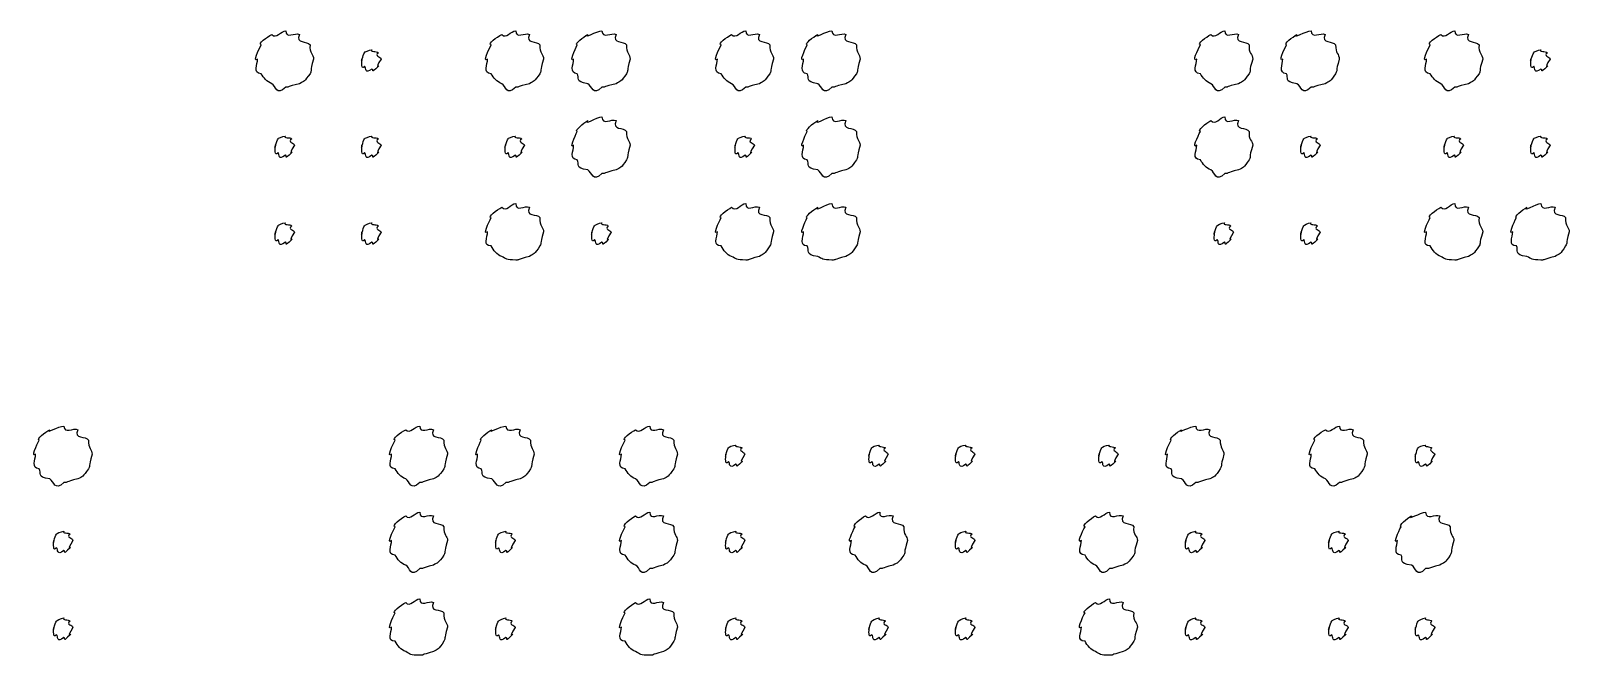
# Model space of a CAD drawing. Header units: millimetres. Extents: x 32 to 178, y 41 to 266.
# Drawn here: x 68.98 to 87.59, y 143.94 to 151.49 of the extents above; entities that cross this region are included whole.
import ezdxf

# ---------------------------------------------------------------- set-up
doc = ezdxf.new("R2010")
doc.units = ezdxf.units.MM
doc.layers.get('0').update_dxf_attribs({"linetype": 'CONTINUOUS'})

msp = doc.modelspace()

# ---------------------------------------------------------------- linework, layer by layer
at = {"color": 0}
for p, q in [((72.0644, 151.491), (72.0644, 151.491)), ((74.8467, 151.491), (74.8467, 151.491)), ((75.8885, 151.491), (75.8885, 151.491)), ((77.6291, 151.491), (77.6291, 151.491)), ((78.6709, 151.491), (78.6709, 151.491)), ((83.4277, 151.491), (83.4277, 151.491)), ((84.4695, 151.491), (84.4695, 151.491)), ((86.2101, 151.491), (86.2101, 151.491)), ((73.1061, 151.259), (73.1061, 151.259)), ((87.2518, 151.259), (87.2518, 151.259)), ((75.8885, 150.449), (75.8885, 150.449)), ((78.6709, 150.449), (78.6709, 150.449)), ((83.4277, 150.449), (83.4277, 150.449)), ((72.0591, 150.217), (72.0591, 150.217)), ((73.1061, 150.217), (73.1061, 150.217)), ((74.8411, 150.217), (74.8411, 150.217)), ((77.6235, 150.217), (77.6235, 150.217)), ((84.4695, 150.217), (84.4695, 150.217)), ((86.2044, 150.217), (86.2044, 150.217)), ((87.2518, 150.217), (87.2518, 150.217)), ((74.8467, 149.401), (74.8467, 149.401)), ((77.6291, 149.401), (77.6291, 149.401)), ((78.6709, 149.401), (78.6709, 149.401)), ((86.2101, 149.401), (86.2101, 149.401)), ((87.2518, 149.401), (87.2518, 149.401)), ((72.0591, 149.17), (72.0591, 149.17)), ((73.1061, 149.17), (73.1061, 149.17)), ((75.8885, 149.17), (75.8885, 149.17)), ((83.4224, 149.17), (83.4224, 149.17)), ((84.4695, 149.17), (84.4695, 149.17)), ((69.3773, 146.71), (69.3773, 146.71)), ((73.685, 146.71), (73.685, 146.71)), ((74.7268, 146.71), (74.7268, 146.71)), ((76.4674, 146.71), (76.4674, 146.71)), ((83.0735, 146.71), (83.0735, 146.71)), ((84.8141, 146.71), (84.8141, 146.71)), ((77.5092, 146.479), (77.5092, 146.479)), ((79.2441, 146.479), (79.2441, 146.479)), ((80.2915, 146.479), (80.2915, 146.479)), ((82.0265, 146.479), (82.0265, 146.479)), ((85.8559, 146.479), (85.8559, 146.479)), ((73.685, 145.668), (73.685, 145.668)), ((76.4674, 145.668), (76.4674, 145.668)), ((79.2498, 145.668), (79.2498, 145.668)), ((82.0318, 145.668), (82.0318, 145.668)), ((85.8559, 145.668), (85.8559, 145.668)), ((69.3773, 145.437), (69.3773, 145.437)), ((74.7268, 145.437), (74.7268, 145.437)), ((77.5092, 145.437), (77.5092, 145.437)), ((80.2915, 145.437), (80.2915, 145.437)), ((83.0735, 145.437), (83.0735, 145.437)), ((84.8085, 145.437), (84.8085, 145.437)), ((73.685, 144.621), (73.685, 144.621)), ((76.4674, 144.621), (76.4674, 144.621)), ((82.0318, 144.621), (82.0318, 144.621)), ((69.3773, 144.389), (69.3773, 144.389)), ((74.7268, 144.389), (74.7268, 144.389)), ((77.5092, 144.389), (77.5092, 144.389)), ((79.2441, 144.389), (79.2441, 144.389)), ((80.2915, 144.389), (80.2915, 144.389)), ((83.0735, 144.389), (83.0735, 144.389)), ((84.8085, 144.389), (84.8085, 144.389)), ((85.8559, 144.389), (85.8559, 144.389))]:
    msp.add_line(p, q, dxfattribs=at)
for points in [[(71.767, 151.32), (71.7187, 151.331), (71.8386, 151.416), (71.8936, 151.446)], [(71.8936, 151.446), (71.9459, 151.389), (72.0051, 151.491), (72.0644, 151.491)], [(72.0644, 151.491), (72.0605, 151.389), (72.1748, 151.475), (72.2298, 151.446)], [(72.2298, 151.446), (72.1706, 151.331), (72.3265, 151.375), (72.3565, 151.32)], [(74.549, 151.32), (74.501, 151.331), (74.6206, 151.416), (74.676, 151.446)], [(74.676, 151.446), (74.7282, 151.389), (74.7875, 151.491), (74.8467, 151.491)], [(74.8467, 151.491), (74.8425, 151.389), (74.9572, 151.475), (75.0122, 151.446)], [(75.0122, 151.446), (74.9529, 151.331), (75.1085, 151.375), (75.1388, 151.32)], [(75.5908, 151.32), (75.5523, 151.331), (75.6652, 151.416), (75.7178, 151.446)], [(75.7178, 151.446), (75.6585, 151.389), (75.8292, 151.491), (75.8885, 151.491)], [(75.8885, 151.491), (75.8941, 151.389), (76.0042, 151.475), (76.0596, 151.446)], [(76.0596, 151.446), (76.0042, 151.331), (76.1559, 151.375), (76.1862, 151.32)], [(77.3314, 151.32), (77.283, 151.331), (77.403, 151.416), (77.458, 151.446)], [(77.458, 151.446), (77.5106, 151.389), (77.5698, 151.491), (77.6291, 151.491)], [(77.6291, 151.491), (77.6249, 151.389), (77.7392, 151.475), (77.7946, 151.446)], [(77.7946, 151.446), (77.7353, 151.331), (77.8909, 151.375), (77.9212, 151.32)], [(78.3731, 151.32), (78.3347, 151.331), (78.4475, 151.416), (78.5001, 151.446)], [(78.5001, 151.446), (78.4408, 151.389), (78.6116, 151.491), (78.6709, 151.491)], [(78.6709, 151.491), (78.6765, 151.389), (78.7866, 151.475), (78.8416, 151.446)], [(78.8416, 151.446), (78.7866, 151.331), (78.9383, 151.375), (78.9686, 151.32)], [(83.1303, 151.32), (83.082, 151.331), (83.2019, 151.416), (83.257, 151.446)], [(83.257, 151.446), (83.3092, 151.389), (83.3684, 151.491), (83.4277, 151.491)], [(83.4277, 151.491), (83.4238, 151.389), (83.5381, 151.475), (83.5932, 151.446)], [(83.5932, 151.446), (83.5339, 151.331), (83.6895, 151.375), (83.7198, 151.32)], [(84.1721, 151.32), (84.1333, 151.331), (84.2465, 151.416), (84.2987, 151.446)], [(84.2987, 151.446), (84.2395, 151.389), (84.4102, 151.491), (84.4695, 151.491)], [(84.4695, 151.491), (84.4751, 151.389), (84.5855, 151.475), (84.6406, 151.446)], [(84.6406, 151.446), (84.5855, 151.331), (84.7369, 151.375), (84.7672, 151.32)], [(85.9123, 151.32), (85.8643, 151.331), (85.9839, 151.416), (86.0393, 151.446)], [(86.0393, 151.446), (86.0915, 151.389), (86.1508, 151.491), (86.2101, 151.491)], [(86.2101, 151.491), (86.2058, 151.389), (86.3205, 151.475), (86.3755, 151.446)], [(86.3755, 151.446), (86.3163, 151.331), (86.4718, 151.375), (86.5022, 151.32)], [(71.7229, 151.149), (71.6594, 151.102), (71.7367, 151.264), (71.767, 151.32)], [(72.3565, 151.32), (72.347, 151.22), (72.4006, 151.207), (72.4006, 151.149)], [(72.9851, 151.149), (72.9714, 151.073), (72.9961, 151.204), (73.0179, 151.226)], [(73.0179, 151.226), (73.0155, 151.234), (73.0691, 151.259), (73.1061, 151.259)], [(73.1061, 151.259), (73.0814, 151.234), (73.1615, 151.248), (73.1834, 151.226)], [(73.1834, 151.226), (73.1255, 151.19), (73.2166, 151.178), (73.2166, 151.149)], [(74.5049, 151.149), (74.4418, 151.102), (74.5187, 151.264), (74.549, 151.32)], [(75.1388, 151.32), (75.1293, 151.22), (75.1829, 151.207), (75.1829, 151.149)], [(75.5467, 151.149), (75.4888, 151.102), (75.5608, 151.264), (75.5908, 151.32)], [(76.1862, 151.32), (76.1806, 151.22), (76.2303, 151.207), (76.2303, 151.149)], [(77.2873, 151.149), (77.2238, 151.102), (77.301, 151.264), (77.3314, 151.32)], [(77.9212, 151.32), (77.9117, 151.22), (77.9653, 151.207), (77.9653, 151.149)], [(78.329, 151.149), (78.2712, 151.102), (78.3428, 151.264), (78.3731, 151.32)], [(78.9686, 151.32), (78.963, 151.22), (79.0127, 151.207), (79.0127, 151.149)], [(83.0862, 151.149), (83.0227, 151.102), (83.1, 151.264), (83.1303, 151.32)], [(83.7198, 151.32), (83.7103, 151.22), (83.7639, 151.207), (83.7639, 151.149)], [(84.128, 151.149), (84.0701, 151.102), (84.1417, 151.264), (84.1721, 151.32)], [(84.7672, 151.32), (84.7619, 151.22), (84.8113, 151.207), (84.8113, 151.149)], [(85.8682, 151.149), (85.8051, 151.102), (85.882, 151.264), (85.9123, 151.32)], [(86.5022, 151.32), (86.4926, 151.22), (86.5463, 151.207), (86.5463, 151.149)], [(87.1305, 151.149), (87.1167, 151.073), (87.1418, 151.204), (87.1636, 151.226)], [(87.1636, 151.226), (87.1608, 151.234), (87.2148, 151.259), (87.2518, 151.259)], [(87.2518, 151.259), (87.2271, 151.234), (87.3069, 151.248), (87.3291, 151.226)], [(87.3291, 151.226), (87.2712, 151.19), (87.3622, 151.178), (87.3622, 151.149)], [(71.767, 150.972), (71.6594, 150.981), (71.7229, 151.085), (71.7229, 151.149)], [(72.4006, 151.149), (72.347, 150.981), (72.3858, 151.027), (72.3565, 150.972)], [(73.0179, 151.061), (72.9714, 151.007), (72.9851, 151.112), (72.9851, 151.149)], [(73.1061, 151.027), (73.0155, 150.963), (73.0402, 151.039), (73.0179, 151.061)], [(73.1834, 151.061), (73.0814, 150.963), (73.1354, 151.027), (73.1061, 151.027)], [(73.2166, 151.149), (73.1255, 151.007), (73.2056, 151.083), (73.1834, 151.061)], [(74.549, 150.972), (74.4418, 150.981), (74.5049, 151.085), (74.5049, 151.149)], [(75.1829, 151.149), (75.1293, 150.981), (75.1678, 151.027), (75.1388, 150.972)], [(75.5908, 150.972), (75.4888, 150.981), (75.5467, 151.085), (75.5467, 151.149)], [(76.2303, 151.149), (76.1806, 150.981), (76.2152, 151.027), (76.1862, 150.972)], [(77.3314, 150.972), (77.2238, 150.981), (77.2873, 151.085), (77.2873, 151.149)], [(77.9653, 151.149), (77.9117, 150.981), (77.9501, 151.027), (77.9212, 150.972)], [(78.3731, 150.972), (78.2712, 150.981), (78.329, 151.085), (78.329, 151.149)], [(79.0127, 151.149), (78.963, 150.981), (78.9975, 151.027), (78.9686, 150.972)], [(83.1303, 150.972), (83.0227, 150.981), (83.0862, 151.085), (83.0862, 151.149)], [(83.7639, 151.149), (83.7103, 150.981), (83.7487, 151.027), (83.7198, 150.972)], [(84.1721, 150.972), (84.0701, 150.981), (84.128, 151.085), (84.128, 151.149)], [(84.8113, 151.149), (84.7619, 150.981), (84.7961, 151.027), (84.7672, 150.972)], [(85.9123, 150.972), (85.8051, 150.981), (85.8682, 151.085), (85.8682, 151.149)], [(86.5463, 151.149), (86.4926, 150.981), (86.5311, 151.027), (86.5022, 150.972)], [(87.1636, 151.061), (87.1167, 151.007), (87.1305, 151.112), (87.1305, 151.149)], [(87.2518, 151.027), (87.1608, 150.963), (87.1859, 151.039), (87.1636, 151.061)], [(87.3291, 151.061), (87.2271, 150.963), (87.2808, 151.027), (87.2518, 151.027)], [(87.3622, 151.149), (87.2712, 151.007), (87.351, 151.083), (87.3291, 151.061)], [(71.8936, 150.851), (71.8358, 150.875), (71.7959, 150.92), (71.767, 150.972)], [(72.0644, 150.807), (71.9459, 150.698), (71.9487, 150.821), (71.8936, 150.851)], [(72.2298, 150.851), (72.0605, 150.815), (72.1198, 150.807), (72.0644, 150.807)], [(72.3565, 150.972), (72.2877, 150.875), (72.2849, 150.88), (72.2298, 150.851)], [(74.676, 150.851), (74.6181, 150.875), (74.5779, 150.92), (74.549, 150.972)], [(74.8467, 150.807), (74.7282, 150.698), (74.731, 150.821), (74.676, 150.851)], [(75.0122, 150.851), (74.8425, 150.815), (74.9018, 150.807), (74.8467, 150.807)], [(75.1388, 150.972), (75.0701, 150.875), (75.0672, 150.88), (75.0122, 150.851)], [(75.7178, 150.851), (75.5523, 150.875), (75.6239, 150.92), (75.5908, 150.972)], [(75.8885, 150.807), (75.7756, 150.698), (75.7728, 150.821), (75.7178, 150.851)], [(76.0596, 150.851), (75.8941, 150.815), (75.9464, 150.807), (75.8885, 150.807)], [(76.1862, 150.972), (76.1213, 150.875), (76.1146, 150.88), (76.0596, 150.851)], [(77.458, 150.851), (77.4001, 150.875), (77.3603, 150.92), (77.3314, 150.972)], [(77.6291, 150.807), (77.5106, 150.698), (77.5134, 150.821), (77.458, 150.851)], [(77.7946, 150.851), (77.6249, 150.815), (77.6841, 150.807), (77.6291, 150.807)], [(77.9212, 150.972), (77.8524, 150.875), (77.8496, 150.88), (77.7946, 150.851)], [(78.5001, 150.851), (78.3347, 150.875), (78.4063, 150.92), (78.3731, 150.972)], [(78.6709, 150.807), (78.558, 150.698), (78.5551, 150.821), (78.5001, 150.851)], [(78.8416, 150.851), (78.6765, 150.815), (78.7287, 150.807), (78.6709, 150.807)], [(78.9686, 150.972), (78.9037, 150.875), (78.897, 150.88), (78.8416, 150.851)], [(83.257, 150.851), (83.1991, 150.875), (83.1592, 150.92), (83.1303, 150.972)], [(83.4277, 150.807), (83.3092, 150.698), (83.312, 150.821), (83.257, 150.851)], [(83.5932, 150.851), (83.4238, 150.815), (83.4831, 150.807), (83.4277, 150.807)], [(83.7198, 150.972), (83.651, 150.875), (83.6482, 150.88), (83.5932, 150.851)], [(84.2987, 150.851), (84.1333, 150.875), (84.2049, 150.92), (84.1721, 150.972)], [(84.4695, 150.807), (84.3566, 150.698), (84.3538, 150.821), (84.2987, 150.851)], [(84.6406, 150.851), (84.4751, 150.815), (84.5273, 150.807), (84.4695, 150.807)], [(84.7672, 150.972), (84.7027, 150.875), (84.6956, 150.88), (84.6406, 150.851)], [(86.0393, 150.851), (85.9815, 150.875), (85.9413, 150.92), (85.9123, 150.972)], [(86.2101, 150.807), (86.0915, 150.698), (86.0944, 150.821), (86.0393, 150.851)], [(86.3755, 150.851), (86.2058, 150.815), (86.2651, 150.807), (86.2101, 150.807)], [(86.5022, 150.972), (86.4334, 150.875), (86.4306, 150.88), (86.3755, 150.851)], [(75.7178, 150.405), (75.6585, 150.341), (75.8292, 150.449), (75.8885, 150.449)], [(75.8885, 150.449), (75.8941, 150.341), (76.0042, 150.434), (76.0596, 150.405)], [(78.5001, 150.405), (78.4408, 150.341), (78.6116, 150.449), (78.6709, 150.449)], [(78.6709, 150.449), (78.6765, 150.341), (78.7866, 150.434), (78.8416, 150.405)], [(83.257, 150.405), (83.3092, 150.341), (83.3684, 150.449), (83.4277, 150.449)], [(83.4277, 150.449), (83.4238, 150.341), (83.5381, 150.434), (83.5932, 150.405)], [(75.5467, 150.107), (75.4888, 150.052), (75.5608, 150.217), (75.5908, 150.272)], [(75.5908, 150.272), (75.5523, 150.283), (75.6652, 150.374), (75.7178, 150.405)], [(76.0596, 150.405), (76.0042, 150.283), (76.1559, 150.33), (76.1862, 150.272)], [(76.1862, 150.272), (76.1806, 150.169), (76.2303, 150.162), (76.2303, 150.107)], [(78.329, 150.107), (78.2712, 150.052), (78.3428, 150.217), (78.3731, 150.272)], [(78.3731, 150.272), (78.3347, 150.283), (78.4475, 150.374), (78.5001, 150.405)], [(78.8416, 150.405), (78.7866, 150.283), (78.9383, 150.33), (78.9686, 150.272)], [(78.9686, 150.272), (78.963, 150.169), (79.0127, 150.162), (79.0127, 150.107)], [(83.0862, 150.107), (83.0227, 150.052), (83.1, 150.217), (83.1303, 150.272)], [(83.1303, 150.272), (83.082, 150.283), (83.2019, 150.374), (83.257, 150.405)], [(83.5932, 150.405), (83.5339, 150.283), (83.6895, 150.33), (83.7198, 150.272)], [(83.7198, 150.272), (83.7103, 150.169), (83.7639, 150.162), (83.7639, 150.107)], [(71.9377, 150.107), (71.9212, 150.026), (71.9487, 150.162), (71.9709, 150.184)], [(71.9709, 150.019), (71.9212, 149.959), (71.9377, 150.07), (71.9377, 150.107)], [(71.9709, 150.184), (71.9653, 150.187), (72.0217, 150.217), (72.0591, 150.217)], [(72.0591, 150.217), (72.0316, 150.187), (72.1141, 150.206), (72.136, 150.184)], [(72.136, 150.184), (72.0757, 150.143), (72.1692, 150.136), (72.1692, 150.107)], [(72.1692, 150.107), (72.0757, 149.959), (72.1582, 150.041), (72.136, 150.019)], [(72.9851, 150.107), (72.9714, 150.026), (72.9961, 150.162), (73.0179, 150.184)], [(73.0179, 150.019), (72.9714, 149.959), (72.9851, 150.07), (72.9851, 150.107)], [(73.0179, 150.184), (73.0155, 150.187), (73.0691, 150.217), (73.1061, 150.217)], [(73.1061, 150.217), (73.0814, 150.187), (73.1615, 150.206), (73.1834, 150.184)], [(73.1834, 150.184), (73.1255, 150.143), (73.2166, 150.136), (73.2166, 150.107)], [(73.2166, 150.107), (73.1255, 149.959), (73.2056, 150.041), (73.1834, 150.019)], [(74.7201, 150.107), (74.7035, 150.026), (74.731, 150.162), (74.7529, 150.184)], [(74.7529, 150.019), (74.7035, 149.959), (74.7201, 150.07), (74.7201, 150.107)], [(74.7529, 150.184), (74.7476, 150.187), (74.8041, 150.217), (74.8411, 150.217)], [(74.8411, 150.217), (74.8136, 150.187), (74.8965, 150.206), (74.9184, 150.184)], [(74.9184, 150.184), (74.8577, 150.143), (74.9515, 150.136), (74.9515, 150.107)], [(74.9515, 150.107), (74.8577, 149.959), (74.9406, 150.041), (74.9184, 150.019)], [(75.5908, 149.931), (75.4888, 149.933), (75.5467, 150.043), (75.5467, 150.107)], [(76.2303, 150.107), (76.1806, 149.933), (76.2152, 149.986), (76.1862, 149.931)], [(77.5021, 150.107), (77.4859, 150.026), (77.5134, 150.162), (77.5353, 150.184)], [(77.5353, 150.019), (77.4859, 149.959), (77.5021, 150.07), (77.5021, 150.107)], [(77.5353, 150.184), (77.53, 150.187), (77.5864, 150.217), (77.6235, 150.217)], [(77.6235, 150.217), (77.5959, 150.187), (77.6785, 150.206), (77.7007, 150.184)], [(77.7007, 150.184), (77.64, 150.143), (77.7339, 150.136), (77.7339, 150.107)], [(77.7339, 150.107), (77.64, 149.959), (77.7226, 150.041), (77.7007, 150.019)], [(78.3731, 149.931), (78.2712, 149.933), (78.329, 150.043), (78.329, 150.107)], [(79.0127, 150.107), (78.963, 149.933), (78.9975, 149.986), (78.9686, 149.931)], [(83.1303, 149.931), (83.0227, 149.933), (83.0862, 150.043), (83.0862, 150.107)], [(83.7639, 150.107), (83.7103, 149.933), (83.7487, 149.986), (83.7198, 149.931)], [(84.3485, 150.107), (84.3347, 150.026), (84.3594, 150.162), (84.3813, 150.184)], [(84.3813, 150.019), (84.3347, 149.959), (84.3485, 150.07), (84.3485, 150.107)], [(84.3813, 150.184), (84.3788, 150.187), (84.4324, 150.217), (84.4695, 150.217)], [(84.4695, 150.217), (84.4448, 150.187), (84.5249, 150.206), (84.5467, 150.184)], [(84.5467, 150.184), (84.4889, 150.143), (84.5799, 150.136), (84.5799, 150.107)], [(84.5799, 150.107), (84.4889, 149.959), (84.569, 150.041), (84.5467, 150.019)], [(86.0834, 150.107), (86.0668, 150.026), (86.0944, 150.162), (86.1162, 150.184)], [(86.1162, 150.019), (86.0668, 149.959), (86.0834, 150.07), (86.0834, 150.107)], [(86.1162, 150.184), (86.1109, 150.187), (86.1674, 150.217), (86.2044, 150.217)], [(86.2044, 150.217), (86.1769, 150.187), (86.2598, 150.206), (86.2817, 150.184)], [(86.2817, 150.184), (86.221, 150.143), (86.3148, 150.136), (86.3148, 150.107)], [(86.3148, 150.107), (86.221, 149.959), (86.3039, 150.041), (86.2817, 150.019)], [(87.1305, 150.107), (87.1167, 150.026), (87.1418, 150.162), (87.1636, 150.184)], [(87.1636, 150.019), (87.1167, 149.959), (87.1305, 150.07), (87.1305, 150.107)], [(87.1636, 150.184), (87.1608, 150.187), (87.2148, 150.217), (87.2518, 150.217)], [(87.2518, 150.217), (87.2271, 150.187), (87.3069, 150.206), (87.3291, 150.184)], [(87.3291, 150.184), (87.2712, 150.143), (87.3622, 150.136), (87.3622, 150.107)], [(87.3622, 150.107), (87.2712, 149.959), (87.351, 150.041), (87.3291, 150.019)], [(72.0591, 149.986), (71.9653, 149.915), (71.9928, 149.997), (71.9709, 150.019)], [(72.136, 150.019), (72.0316, 149.915), (72.088, 149.986), (72.0591, 149.986)], [(73.1061, 149.986), (73.0155, 149.915), (73.0402, 149.997), (73.0179, 150.019)], [(73.1834, 150.019), (73.0814, 149.915), (73.1354, 149.986), (73.1061, 149.986)], [(74.8411, 149.986), (74.7476, 149.915), (74.7751, 149.997), (74.7529, 150.019)], [(74.9184, 150.019), (74.8136, 149.915), (74.87, 149.986), (74.8411, 149.986)], [(75.7178, 149.809), (75.5523, 149.827), (75.6239, 149.878), (75.5908, 149.931)], [(76.1862, 149.931), (76.1213, 149.827), (76.1146, 149.838), (76.0596, 149.809)], [(77.6235, 149.986), (77.53, 149.915), (77.5575, 149.997), (77.5353, 150.019)], [(77.7007, 150.019), (77.5959, 149.915), (77.6524, 149.986), (77.6235, 149.986)], [(78.5001, 149.809), (78.3347, 149.827), (78.4063, 149.878), (78.3731, 149.931)], [(78.9686, 149.931), (78.9037, 149.827), (78.897, 149.838), (78.8416, 149.809)], [(83.257, 149.809), (83.1991, 149.827), (83.1592, 149.878), (83.1303, 149.931)], [(83.7198, 149.931), (83.651, 149.827), (83.6482, 149.838), (83.5932, 149.809)], [(84.4695, 149.986), (84.3788, 149.915), (84.4035, 149.997), (84.3813, 150.019)], [(84.5467, 150.019), (84.4448, 149.915), (84.4984, 149.986), (84.4695, 149.986)], [(86.2044, 149.986), (86.1109, 149.915), (86.1385, 149.997), (86.1162, 150.019)], [(86.2817, 150.019), (86.1769, 149.915), (86.2334, 149.986), (86.2044, 149.986)], [(87.2518, 149.986), (87.1608, 149.915), (87.1859, 149.997), (87.1636, 150.019)], [(87.3291, 150.019), (87.2271, 149.915), (87.2808, 149.986), (87.2518, 149.986)], [(75.8885, 149.765), (75.7756, 149.651), (75.7728, 149.779), (75.7178, 149.809)], [(76.0596, 149.809), (75.8941, 149.768), (75.9464, 149.765), (75.8885, 149.765)], [(78.6709, 149.765), (78.558, 149.651), (78.5551, 149.779), (78.5001, 149.809)], [(78.8416, 149.809), (78.6765, 149.768), (78.7287, 149.765), (78.6709, 149.765)], [(83.4277, 149.765), (83.3092, 149.651), (83.312, 149.779), (83.257, 149.809)], [(83.5932, 149.809), (83.4238, 149.768), (83.4831, 149.765), (83.4277, 149.765)], [(74.549, 149.231), (74.501, 149.232), (74.6206, 149.327), (74.676, 149.357)], [(74.676, 149.357), (74.7282, 149.291), (74.7875, 149.401), (74.8467, 149.401)], [(74.8467, 149.401), (74.8425, 149.291), (74.9572, 149.386), (75.0122, 149.357)], [(75.0122, 149.357), (74.9529, 149.232), (75.1085, 149.286), (75.1388, 149.231)], [(77.3314, 149.231), (77.283, 149.232), (77.403, 149.327), (77.458, 149.357)], [(77.458, 149.357), (77.5106, 149.291), (77.5698, 149.401), (77.6291, 149.401)], [(77.6291, 149.401), (77.6249, 149.291), (77.7392, 149.386), (77.7946, 149.357)], [(77.7946, 149.357), (77.7353, 149.232), (77.8909, 149.286), (77.9212, 149.231)], [(78.3731, 149.231), (78.3347, 149.232), (78.4475, 149.327), (78.5001, 149.357)], [(78.5001, 149.357), (78.4408, 149.291), (78.6116, 149.401), (78.6709, 149.401)], [(78.6709, 149.401), (78.6765, 149.291), (78.7866, 149.386), (78.8416, 149.357)], [(78.8416, 149.357), (78.7866, 149.232), (78.9383, 149.286), (78.9686, 149.231)], [(85.9123, 149.231), (85.8643, 149.232), (85.9839, 149.327), (86.0393, 149.357)], [(86.0393, 149.357), (86.0915, 149.291), (86.1508, 149.401), (86.2101, 149.401)], [(86.2101, 149.401), (86.2058, 149.291), (86.3205, 149.386), (86.3755, 149.357)], [(86.3755, 149.357), (86.3163, 149.232), (86.4718, 149.286), (86.5022, 149.231)], [(86.9541, 149.231), (86.9156, 149.232), (87.0285, 149.327), (87.0811, 149.357)], [(87.0811, 149.357), (87.0218, 149.291), (87.1926, 149.401), (87.2518, 149.401)], [(87.2518, 149.401), (87.2575, 149.291), (87.3675, 149.386), (87.4229, 149.357)], [(87.4229, 149.357), (87.3675, 149.232), (87.5192, 149.286), (87.5496, 149.231)], [(71.9377, 149.054), (71.9212, 148.971), (71.9487, 149.109), (71.9709, 149.131)], [(71.9709, 149.131), (71.9653, 149.137), (72.0217, 149.17), (72.0591, 149.17)], [(72.0591, 149.17), (72.0316, 149.137), (72.1141, 149.156), (72.136, 149.131)], [(72.136, 149.131), (72.0757, 149.088), (72.1692, 149.083), (72.1692, 149.054)], [(72.9851, 149.054), (72.9714, 148.971), (72.9961, 149.109), (73.0179, 149.131)], [(73.0179, 149.131), (73.0155, 149.137), (73.0691, 149.17), (73.1061, 149.17)], [(73.1061, 149.17), (73.0814, 149.137), (73.1615, 149.156), (73.1834, 149.131)], [(73.1834, 149.131), (73.1255, 149.088), (73.2166, 149.083), (73.2166, 149.054)], [(74.5049, 149.06), (74.4418, 149.005), (74.5187, 149.175), (74.549, 149.231)], [(75.1388, 149.231), (75.1293, 149.122), (75.1829, 149.117), (75.1829, 149.06)], [(75.7671, 149.054), (75.7534, 148.971), (75.7784, 149.109), (75.8003, 149.131)], [(75.8003, 149.131), (75.7975, 149.137), (75.8515, 149.17), (75.8885, 149.17)], [(75.8885, 149.17), (75.8638, 149.137), (75.9435, 149.156), (75.9658, 149.131)], [(75.9658, 149.131), (75.9079, 149.088), (75.9989, 149.083), (75.9989, 149.054)], [(77.2873, 149.06), (77.2238, 149.005), (77.301, 149.175), (77.3314, 149.231)], [(77.9212, 149.231), (77.9117, 149.122), (77.9653, 149.117), (77.9653, 149.06)], [(78.329, 149.06), (78.2712, 149.005), (78.3428, 149.175), (78.3731, 149.231)], [(78.9686, 149.231), (78.963, 149.122), (79.0127, 149.117), (79.0127, 149.06)], [(83.3011, 149.054), (83.2845, 148.971), (83.312, 149.109), (83.3342, 149.131)], [(83.3342, 149.131), (83.3286, 149.137), (83.385, 149.17), (83.4224, 149.17)], [(83.4224, 149.17), (83.3949, 149.137), (83.4775, 149.156), (83.4993, 149.131)], [(83.4993, 149.131), (83.439, 149.088), (83.5325, 149.083), (83.5325, 149.054)], [(84.3485, 149.054), (84.3347, 148.971), (84.3594, 149.109), (84.3813, 149.131)], [(84.3813, 149.131), (84.3788, 149.137), (84.4324, 149.17), (84.4695, 149.17)], [(84.4695, 149.17), (84.4448, 149.137), (84.5249, 149.156), (84.5467, 149.131)], [(84.5467, 149.131), (84.4889, 149.088), (84.5799, 149.083), (84.5799, 149.054)], [(85.8682, 149.06), (85.8051, 149.005), (85.882, 149.175), (85.9123, 149.231)], [(86.5022, 149.231), (86.4926, 149.122), (86.5463, 149.117), (86.5463, 149.06)], [(86.91, 149.06), (86.8521, 149.005), (86.9237, 149.175), (86.9541, 149.231)], [(87.5496, 149.231), (87.5439, 149.122), (87.5937, 149.117), (87.5937, 149.06)], [(71.9709, 148.966), (71.9212, 148.908), (71.9377, 149.021), (71.9377, 149.054)], [(72.0591, 148.933), (71.9653, 148.861), (71.9928, 148.944), (71.9709, 148.966)], [(72.136, 148.966), (72.0316, 148.861), (72.088, 148.933), (72.0591, 148.933)], [(72.1692, 149.054), (72.0757, 148.908), (72.1582, 148.991), (72.136, 148.966)], [(73.0179, 148.966), (72.9714, 148.908), (72.9851, 149.021), (72.9851, 149.054)], [(73.1061, 148.933), (73.0155, 148.861), (73.0402, 148.944), (73.0179, 148.966)], [(73.1834, 148.966), (73.0814, 148.861), (73.1354, 148.933), (73.1061, 148.933)], [(73.2166, 149.054), (73.1255, 148.908), (73.2056, 148.991), (73.1834, 148.966)], [(74.549, 148.889), (74.4418, 148.883), (74.5049, 148.996), (74.5049, 149.06)], [(75.1829, 149.06), (75.1293, 148.883), (75.1678, 148.94), (75.1388, 148.889)], [(75.8003, 148.966), (75.7534, 148.908), (75.7671, 149.021), (75.7671, 149.054)], [(75.8885, 148.933), (75.7975, 148.861), (75.8225, 148.944), (75.8003, 148.966)], [(75.9658, 148.966), (75.8638, 148.861), (75.9174, 148.933), (75.8885, 148.933)], [(75.9989, 149.054), (75.9079, 148.908), (75.9876, 148.991), (75.9658, 148.966)], [(77.3314, 148.889), (77.2238, 148.883), (77.2873, 148.996), (77.2873, 149.06)], [(77.9653, 149.06), (77.9117, 148.883), (77.9501, 148.94), (77.9212, 148.889)], [(78.3731, 148.889), (78.2712, 148.883), (78.329, 148.996), (78.329, 149.06)], [(79.0127, 149.06), (78.963, 148.883), (78.9975, 148.94), (78.9686, 148.889)], [(83.3342, 148.966), (83.2845, 148.908), (83.3011, 149.021), (83.3011, 149.054)], [(83.4224, 148.933), (83.3286, 148.861), (83.3561, 148.944), (83.3342, 148.966)], [(83.4993, 148.966), (83.3949, 148.861), (83.4513, 148.933), (83.4224, 148.933)], [(83.5325, 149.054), (83.439, 148.908), (83.5215, 148.991), (83.4993, 148.966)], [(84.3813, 148.966), (84.3347, 148.908), (84.3485, 149.021), (84.3485, 149.054)], [(84.4695, 148.933), (84.3788, 148.861), (84.4035, 148.944), (84.3813, 148.966)], [(84.5467, 148.966), (84.4448, 148.861), (84.4984, 148.933), (84.4695, 148.933)], [(84.5799, 149.054), (84.4889, 148.908), (84.569, 148.991), (84.5467, 148.966)], [(85.9123, 148.889), (85.8051, 148.883), (85.8682, 148.996), (85.8682, 149.06)], [(86.5463, 149.06), (86.4926, 148.883), (86.5311, 148.94), (86.5022, 148.889)], [(86.9541, 148.889), (86.8521, 148.883), (86.91, 148.996), (86.91, 149.06)], [(87.5937, 149.06), (87.5439, 148.883), (87.5785, 148.94), (87.5496, 148.889)], [(74.676, 148.762), (74.6181, 148.78), (74.5779, 148.836), (74.549, 148.889)], [(74.8467, 148.718), (74.7282, 148.718), (74.731, 148.732), (74.676, 148.762)], [(75.0122, 148.762), (74.8425, 148.718), (74.9018, 148.718), (74.8467, 148.718)], [(75.1388, 148.889), (75.0701, 148.78), (75.0672, 148.795), (75.0122, 148.762)], [(77.458, 148.762), (77.4001, 148.78), (77.3603, 148.836), (77.3314, 148.889)], [(77.6291, 148.718), (77.5106, 148.718), (77.5134, 148.732), (77.458, 148.762)], [(77.7946, 148.762), (77.6249, 148.718), (77.6841, 148.718), (77.6291, 148.718)], [(77.9212, 148.889), (77.8524, 148.78), (77.8496, 148.795), (77.7946, 148.762)], [(78.5001, 148.762), (78.3347, 148.78), (78.4063, 148.836), (78.3731, 148.889)], [(78.6709, 148.718), (78.558, 148.718), (78.5551, 148.732), (78.5001, 148.762)], [(78.8416, 148.762), (78.6765, 148.718), (78.7287, 148.718), (78.6709, 148.718)], [(78.9686, 148.889), (78.9037, 148.78), (78.897, 148.795), (78.8416, 148.762)], [(86.0393, 148.762), (85.9815, 148.78), (85.9413, 148.836), (85.9123, 148.889)], [(86.2101, 148.718), (86.0915, 148.718), (86.0944, 148.732), (86.0393, 148.762)], [(86.3755, 148.762), (86.2058, 148.718), (86.2651, 148.718), (86.2101, 148.718)], [(86.5022, 148.889), (86.4334, 148.78), (86.4306, 148.795), (86.3755, 148.762)], [(87.0811, 148.762), (86.9156, 148.78), (86.9872, 148.836), (86.9541, 148.889)], [(87.2518, 148.718), (87.1389, 148.718), (87.1361, 148.732), (87.0811, 148.762)], [(87.4229, 148.762), (87.2575, 148.718), (87.3097, 148.718), (87.2518, 148.718)], [(87.5496, 148.889), (87.4847, 148.78), (87.478, 148.795), (87.4229, 148.762)], [(69.2065, 146.666), (69.1473, 146.608), (69.318, 146.71), (69.3773, 146.71)], [(69.3773, 146.71), (69.3829, 146.608), (69.493, 146.695), (69.5484, 146.666)], [(73.5143, 146.666), (73.5665, 146.608), (73.6258, 146.71), (73.685, 146.71)], [(73.685, 146.71), (73.6808, 146.608), (73.7955, 146.695), (73.8505, 146.666)], [(74.5561, 146.666), (74.4968, 146.608), (74.6675, 146.71), (74.7268, 146.71)], [(74.7268, 146.71), (74.7324, 146.608), (74.8425, 146.695), (74.8979, 146.666)], [(76.2963, 146.666), (76.3489, 146.608), (76.4081, 146.71), (76.4674, 146.71)], [(76.4674, 146.71), (76.4632, 146.608), (76.5775, 146.695), (76.6329, 146.666)], [(82.9028, 146.666), (82.8435, 146.608), (83.0143, 146.71), (83.0735, 146.71)], [(83.0735, 146.71), (83.0792, 146.608), (83.1896, 146.695), (83.2446, 146.666)], [(84.6434, 146.666), (84.6956, 146.608), (84.7549, 146.71), (84.8141, 146.71)], [(84.8141, 146.71), (84.8099, 146.608), (84.9242, 146.695), (84.9796, 146.666)], [(69.0354, 146.368), (68.9776, 146.322), (69.0492, 146.484), (69.0795, 146.539)], [(69.0795, 146.539), (69.0411, 146.55), (69.154, 146.636), (69.2065, 146.666)], [(69.5484, 146.666), (69.493, 146.55), (69.6447, 146.594), (69.675, 146.539)], [(69.675, 146.539), (69.6694, 146.44), (69.7191, 146.426), (69.7191, 146.368)], [(73.3432, 146.368), (73.2801, 146.322), (73.357, 146.484), (73.3873, 146.539)], [(73.3873, 146.539), (73.3393, 146.55), (73.4589, 146.636), (73.5143, 146.666)], [(73.8505, 146.666), (73.7912, 146.55), (73.9468, 146.594), (73.9771, 146.539)], [(73.9771, 146.539), (73.9676, 146.44), (74.0212, 146.426), (74.0212, 146.368)], [(74.385, 146.368), (74.3271, 146.322), (74.3991, 146.484), (74.4291, 146.539)], [(74.4291, 146.539), (74.3906, 146.55), (74.5035, 146.636), (74.5561, 146.666)], [(74.8979, 146.666), (74.8425, 146.55), (74.9942, 146.594), (75.0245, 146.539)], [(75.0245, 146.539), (75.0189, 146.44), (75.0686, 146.426), (75.0686, 146.368)], [(76.1256, 146.368), (76.0621, 146.322), (76.1393, 146.484), (76.1697, 146.539)], [(76.1697, 146.539), (76.1213, 146.55), (76.2413, 146.636), (76.2963, 146.666)], [(76.6329, 146.666), (76.5736, 146.55), (76.7292, 146.594), (76.7595, 146.539)], [(76.7595, 146.539), (76.75, 146.44), (76.8036, 146.426), (76.8036, 146.368)], [(82.732, 146.368), (82.6742, 146.322), (82.7458, 146.484), (82.7761, 146.539)], [(82.7761, 146.539), (82.7373, 146.55), (82.8506, 146.636), (82.9028, 146.666)], [(83.2446, 146.666), (83.1896, 146.55), (83.3409, 146.594), (83.3713, 146.539)], [(83.3713, 146.539), (83.366, 146.44), (83.4154, 146.426), (83.4154, 146.368)], [(84.4723, 146.368), (84.4091, 146.322), (84.486, 146.484), (84.5164, 146.539)], [(84.5164, 146.539), (84.4684, 146.55), (84.588, 146.636), (84.6434, 146.666)], [(84.9796, 146.666), (84.9203, 146.55), (85.0759, 146.594), (85.1062, 146.539)], [(85.1062, 146.539), (85.0967, 146.44), (85.1503, 146.426), (85.1503, 146.368)], [(69.0795, 146.192), (68.9776, 146.2), (69.0354, 146.305), (69.0354, 146.368)], [(69.7191, 146.368), (69.6694, 146.2), (69.7039, 146.247), (69.675, 146.192)], [(73.3873, 146.192), (73.2801, 146.2), (73.3432, 146.305), (73.3432, 146.368)], [(74.0212, 146.368), (73.9676, 146.2), (74.0061, 146.247), (73.9771, 146.192)], [(74.4291, 146.192), (74.3271, 146.2), (74.385, 146.305), (74.385, 146.368)], [(75.0686, 146.368), (75.0189, 146.2), (75.0535, 146.247), (75.0245, 146.192)], [(76.1697, 146.192), (76.0621, 146.2), (76.1256, 146.305), (76.1256, 146.368)], [(76.8036, 146.368), (76.75, 146.2), (76.7884, 146.247), (76.7595, 146.192)], [(77.3878, 146.368), (77.374, 146.293), (77.3987, 146.424), (77.421, 146.445)], [(77.421, 146.28), (77.374, 146.226), (77.3878, 146.331), (77.3878, 146.368)], [(77.421, 146.445), (77.4181, 146.454), (77.4718, 146.479), (77.5092, 146.479)], [(77.5092, 146.479), (77.4845, 146.454), (77.5642, 146.468), (77.5864, 146.445)], [(77.5864, 146.445), (77.5286, 146.41), (77.6192, 146.397), (77.6192, 146.368)], [(77.6192, 146.368), (77.5286, 146.226), (77.6083, 146.302), (77.5864, 146.28)], [(79.1228, 146.368), (79.1062, 146.293), (79.1337, 146.424), (79.1559, 146.445)], [(79.1559, 146.28), (79.1062, 146.226), (79.1228, 146.331), (79.1228, 146.368)], [(79.1559, 146.445), (79.1503, 146.454), (79.2067, 146.479), (79.2441, 146.479)], [(79.2441, 146.479), (79.2166, 146.454), (79.2992, 146.468), (79.3214, 146.445)], [(79.3214, 146.445), (79.2607, 146.41), (79.3542, 146.397), (79.3542, 146.368)], [(79.3542, 146.368), (79.2607, 146.226), (79.3433, 146.302), (79.3214, 146.28)], [(80.1702, 146.368), (80.1564, 146.293), (80.1811, 146.424), (80.2033, 146.445)], [(80.2033, 146.28), (80.1564, 146.226), (80.1702, 146.331), (80.1702, 146.368)], [(80.2033, 146.445), (80.2005, 146.454), (80.2541, 146.479), (80.2915, 146.479)], [(80.2915, 146.479), (80.2665, 146.454), (80.3465, 146.468), (80.3684, 146.445)], [(80.3684, 146.445), (80.3106, 146.41), (80.4016, 146.397), (80.4016, 146.368)], [(80.4016, 146.368), (80.3106, 146.226), (80.3906, 146.302), (80.3684, 146.28)], [(81.9051, 146.368), (81.8885, 146.293), (81.9161, 146.424), (81.9383, 146.445)], [(81.9383, 146.28), (81.8885, 146.226), (81.9051, 146.331), (81.9051, 146.368)], [(81.9383, 146.445), (81.9326, 146.454), (81.9891, 146.479), (82.0265, 146.479)], [(82.0265, 146.479), (81.999, 146.454), (82.0815, 146.468), (82.1034, 146.445)], [(82.1034, 146.445), (82.0431, 146.41), (82.1365, 146.397), (82.1365, 146.368)], [(82.1365, 146.368), (82.0431, 146.226), (82.1256, 146.302), (82.1034, 146.28)], [(82.7761, 146.192), (82.6742, 146.2), (82.732, 146.305), (82.732, 146.368)], [(83.4154, 146.368), (83.366, 146.2), (83.4002, 146.247), (83.3713, 146.192)], [(84.5164, 146.192), (84.4091, 146.2), (84.4723, 146.305), (84.4723, 146.368)], [(85.1503, 146.368), (85.0967, 146.2), (85.1352, 146.247), (85.1062, 146.192)], [(85.7345, 146.368), (85.7208, 146.293), (85.7458, 146.424), (85.7677, 146.445)], [(85.7677, 146.28), (85.7208, 146.226), (85.7345, 146.331), (85.7345, 146.368)], [(85.7677, 146.445), (85.7649, 146.454), (85.8188, 146.479), (85.8559, 146.479)], [(85.8559, 146.479), (85.8312, 146.454), (85.9109, 146.468), (85.9331, 146.445)], [(85.9331, 146.445), (85.8753, 146.41), (85.9663, 146.397), (85.9663, 146.368)], [(85.9663, 146.368), (85.8753, 146.226), (85.955, 146.302), (85.9331, 146.28)], [(69.2065, 146.071), (69.0411, 146.094), (69.1127, 146.14), (69.0795, 146.192)], [(69.675, 146.192), (69.6101, 146.094), (69.6034, 146.1), (69.5484, 146.071)], [(73.5143, 146.071), (73.4565, 146.094), (73.4162, 146.14), (73.3873, 146.192)], [(73.9771, 146.192), (73.9084, 146.094), (73.9055, 146.1), (73.8505, 146.071)], [(74.5561, 146.071), (74.3906, 146.094), (74.4622, 146.14), (74.4291, 146.192)], [(75.0245, 146.192), (74.9596, 146.094), (74.9529, 146.1), (74.8979, 146.071)], [(76.2963, 146.071), (76.2385, 146.094), (76.1986, 146.14), (76.1697, 146.192)], [(76.7595, 146.192), (76.6907, 146.094), (76.6879, 146.1), (76.6329, 146.071)], [(77.5092, 146.247), (77.4181, 146.182), (77.4428, 146.258), (77.421, 146.28)], [(77.5864, 146.28), (77.4845, 146.182), (77.5381, 146.247), (77.5092, 146.247)], [(79.2441, 146.247), (79.1503, 146.182), (79.1778, 146.258), (79.1559, 146.28)], [(79.3214, 146.28), (79.2166, 146.182), (79.273, 146.247), (79.2441, 146.247)], [(80.2915, 146.247), (80.2005, 146.182), (80.2252, 146.258), (80.2033, 146.28)], [(80.3684, 146.28), (80.2665, 146.182), (80.3204, 146.247), (80.2915, 146.247)], [(82.0265, 146.247), (81.9326, 146.182), (81.9602, 146.258), (81.9383, 146.28)], [(82.1034, 146.28), (81.999, 146.182), (82.0554, 146.247), (82.0265, 146.247)], [(82.9028, 146.071), (82.7373, 146.094), (82.8089, 146.14), (82.7761, 146.192)], [(83.3713, 146.192), (83.3067, 146.094), (83.2997, 146.1), (83.2446, 146.071)], [(84.6434, 146.071), (84.5855, 146.094), (84.5453, 146.14), (84.5164, 146.192)], [(85.1062, 146.192), (85.0374, 146.094), (85.0346, 146.1), (84.9796, 146.071)], [(85.8559, 146.247), (85.7649, 146.182), (85.7899, 146.258), (85.7677, 146.28)], [(85.9331, 146.28), (85.8312, 146.182), (85.8848, 146.247), (85.8559, 146.247)], [(69.3773, 146.027), (69.2644, 145.918), (69.2616, 146.04), (69.2065, 146.071)], [(69.5484, 146.071), (69.3829, 146.035), (69.4351, 146.027), (69.3773, 146.027)], [(73.685, 146.027), (73.5665, 145.918), (73.5693, 146.04), (73.5143, 146.071)], [(73.8505, 146.071), (73.6808, 146.035), (73.7401, 146.027), (73.685, 146.027)], [(74.7268, 146.027), (74.6139, 145.918), (74.6111, 146.04), (74.5561, 146.071)], [(74.8979, 146.071), (74.7324, 146.035), (74.7847, 146.027), (74.7268, 146.027)], [(76.4674, 146.027), (76.3489, 145.918), (76.3517, 146.04), (76.2963, 146.071)], [(76.6329, 146.071), (76.4632, 146.035), (76.5224, 146.027), (76.4674, 146.027)], [(83.0735, 146.027), (82.9606, 145.918), (82.9578, 146.04), (82.9028, 146.071)], [(83.2446, 146.071), (83.0792, 146.035), (83.1314, 146.027), (83.0735, 146.027)], [(84.8141, 146.027), (84.6956, 145.918), (84.6984, 146.04), (84.6434, 146.071)], [(84.9796, 146.071), (84.8099, 146.035), (84.8692, 146.027), (84.8141, 146.027)], [(73.3873, 145.492), (73.3393, 145.503), (73.4589, 145.594), (73.5143, 145.624)], [(73.5143, 145.624), (73.5665, 145.561), (73.6258, 145.668), (73.685, 145.668)], [(73.685, 145.668), (73.6808, 145.561), (73.7955, 145.653), (73.8505, 145.624)], [(73.8505, 145.624), (73.7912, 145.503), (73.9468, 145.55), (73.9771, 145.492)], [(76.1697, 145.492), (76.1213, 145.503), (76.2413, 145.594), (76.2963, 145.624)], [(76.2963, 145.624), (76.3489, 145.561), (76.4081, 145.668), (76.4674, 145.668)], [(76.4674, 145.668), (76.4632, 145.561), (76.5775, 145.653), (76.6329, 145.624)], [(76.6329, 145.624), (76.5736, 145.503), (76.7292, 145.55), (76.7595, 145.492)], [(78.952, 145.492), (78.9037, 145.503), (79.0236, 145.594), (79.0787, 145.624)], [(79.0787, 145.624), (79.1312, 145.561), (79.1905, 145.668), (79.2498, 145.668)], [(79.2498, 145.668), (79.2455, 145.561), (79.3598, 145.653), (79.4149, 145.624)], [(79.4149, 145.624), (79.3556, 145.503), (79.5115, 145.55), (79.5419, 145.492)], [(81.7344, 145.492), (81.686, 145.503), (81.806, 145.594), (81.861, 145.624)], [(81.861, 145.624), (81.9132, 145.561), (81.9725, 145.668), (82.0318, 145.668)], [(82.0318, 145.668), (82.0279, 145.561), (82.1422, 145.653), (82.1972, 145.624)], [(82.1972, 145.624), (82.138, 145.503), (82.2935, 145.55), (82.3239, 145.492)], [(85.5581, 145.492), (85.5197, 145.503), (85.6326, 145.594), (85.6851, 145.624)], [(85.6851, 145.624), (85.6259, 145.561), (85.7966, 145.668), (85.8559, 145.668)], [(85.8559, 145.668), (85.8615, 145.561), (85.9716, 145.653), (86.0266, 145.624)], [(86.0266, 145.624), (85.9716, 145.503), (86.1233, 145.55), (86.1536, 145.492)], [(69.2559, 145.326), (69.2422, 145.245), (69.2672, 145.381), (69.2891, 145.404)], [(69.2891, 145.404), (69.2863, 145.407), (69.3402, 145.437), (69.3773, 145.437)], [(69.3773, 145.437), (69.3526, 145.407), (69.4323, 145.426), (69.4545, 145.404)], [(69.4545, 145.404), (69.3967, 145.362), (69.4877, 145.355), (69.4877, 145.326)], [(73.3432, 145.326), (73.2801, 145.271), (73.357, 145.437), (73.3873, 145.492)], [(73.9771, 145.492), (73.9676, 145.389), (74.0212, 145.381), (74.0212, 145.326)], [(74.6054, 145.326), (74.5917, 145.245), (74.6167, 145.381), (74.6386, 145.404)], [(74.6386, 145.404), (74.6358, 145.407), (74.6898, 145.437), (74.7268, 145.437)], [(74.7268, 145.437), (74.7021, 145.407), (74.7818, 145.426), (74.8041, 145.404)], [(74.8041, 145.404), (74.7462, 145.362), (74.8372, 145.355), (74.8372, 145.326)], [(76.1256, 145.326), (76.0621, 145.271), (76.1393, 145.437), (76.1697, 145.492)], [(76.7595, 145.492), (76.75, 145.389), (76.8036, 145.381), (76.8036, 145.326)], [(77.3878, 145.326), (77.374, 145.245), (77.3987, 145.381), (77.421, 145.404)], [(77.421, 145.404), (77.4181, 145.407), (77.4718, 145.437), (77.5092, 145.437)], [(77.5092, 145.437), (77.4845, 145.407), (77.5642, 145.426), (77.5864, 145.404)], [(77.5864, 145.404), (77.5286, 145.362), (77.6192, 145.355), (77.6192, 145.326)], [(78.9079, 145.326), (78.8444, 145.271), (78.9217, 145.437), (78.952, 145.492)], [(79.5419, 145.492), (79.532, 145.389), (79.586, 145.381), (79.586, 145.326)], [(80.1702, 145.326), (80.1564, 145.245), (80.1811, 145.381), (80.2033, 145.404)], [(80.2033, 145.404), (80.2005, 145.407), (80.2541, 145.437), (80.2915, 145.437)], [(80.2915, 145.437), (80.2665, 145.407), (80.3465, 145.426), (80.3684, 145.404)], [(80.3684, 145.404), (80.3106, 145.362), (80.4016, 145.355), (80.4016, 145.326)], [(81.6903, 145.326), (81.6268, 145.271), (81.704, 145.437), (81.7344, 145.492)], [(82.3239, 145.492), (82.3143, 145.389), (82.368, 145.381), (82.368, 145.326)], [(82.9525, 145.326), (82.9388, 145.245), (82.9635, 145.381), (82.9853, 145.404)], [(82.9853, 145.404), (82.9829, 145.407), (83.0365, 145.437), (83.0735, 145.437)], [(83.0735, 145.437), (83.0488, 145.407), (83.1289, 145.426), (83.1508, 145.404)], [(83.1508, 145.404), (83.0929, 145.362), (83.1839, 145.355), (83.1839, 145.326)], [(84.6875, 145.326), (84.6709, 145.245), (84.6984, 145.381), (84.7203, 145.404)], [(84.7203, 145.404), (84.715, 145.407), (84.7714, 145.437), (84.8085, 145.437)], [(84.8085, 145.437), (84.781, 145.407), (84.8639, 145.426), (84.8857, 145.404)], [(84.8857, 145.404), (84.8251, 145.362), (84.9189, 145.355), (84.9189, 145.326)], [(85.514, 145.326), (85.4562, 145.271), (85.5278, 145.437), (85.5581, 145.492)], [(86.1536, 145.492), (86.148, 145.389), (86.1977, 145.381), (86.1977, 145.326)], [(69.2891, 145.238), (69.2422, 145.179), (69.2559, 145.289), (69.2559, 145.326)], [(69.3773, 145.205), (69.2863, 145.135), (69.3113, 145.216), (69.2891, 145.238)], [(69.4545, 145.238), (69.3526, 145.135), (69.4062, 145.205), (69.3773, 145.205)], [(69.4877, 145.326), (69.3967, 145.179), (69.4764, 145.26), (69.4545, 145.238)], [(73.3873, 145.15), (73.2801, 145.153), (73.3432, 145.263), (73.3432, 145.326)], [(74.0212, 145.326), (73.9676, 145.153), (74.0061, 145.205), (73.9771, 145.15)], [(74.6386, 145.238), (74.5917, 145.179), (74.6054, 145.289), (74.6054, 145.326)], [(74.7268, 145.205), (74.6358, 145.135), (74.6608, 145.216), (74.6386, 145.238)], [(74.8041, 145.238), (74.7021, 145.135), (74.7557, 145.205), (74.7268, 145.205)], [(74.8372, 145.326), (74.7462, 145.179), (74.8259, 145.26), (74.8041, 145.238)], [(76.1697, 145.15), (76.0621, 145.153), (76.1256, 145.263), (76.1256, 145.326)], [(76.8036, 145.326), (76.75, 145.153), (76.7884, 145.205), (76.7595, 145.15)], [(77.421, 145.238), (77.374, 145.179), (77.3878, 145.289), (77.3878, 145.326)], [(77.5092, 145.205), (77.4181, 145.135), (77.4428, 145.216), (77.421, 145.238)], [(77.5864, 145.238), (77.4845, 145.135), (77.5381, 145.205), (77.5092, 145.205)], [(77.6192, 145.326), (77.5286, 145.179), (77.6083, 145.26), (77.5864, 145.238)], [(78.952, 145.15), (78.8444, 145.153), (78.9079, 145.263), (78.9079, 145.326)], [(79.586, 145.326), (79.532, 145.153), (79.5708, 145.205), (79.5419, 145.15)], [(80.2033, 145.238), (80.1564, 145.179), (80.1702, 145.289), (80.1702, 145.326)], [(80.2915, 145.205), (80.2005, 145.135), (80.2252, 145.216), (80.2033, 145.238)], [(80.3684, 145.238), (80.2665, 145.135), (80.3204, 145.205), (80.2915, 145.205)], [(80.4016, 145.326), (80.3106, 145.179), (80.3906, 145.26), (80.3684, 145.238)], [(81.7344, 145.15), (81.6268, 145.153), (81.6903, 145.263), (81.6903, 145.326)], [(82.368, 145.326), (82.3143, 145.153), (82.3528, 145.205), (82.3239, 145.15)], [(82.9853, 145.238), (82.9388, 145.179), (82.9525, 145.289), (82.9525, 145.326)], [(83.0735, 145.205), (82.9829, 145.135), (83.0076, 145.216), (82.9853, 145.238)], [(83.1508, 145.238), (83.0488, 145.135), (83.1024, 145.205), (83.0735, 145.205)], [(83.1839, 145.326), (83.0929, 145.179), (83.173, 145.26), (83.1508, 145.238)], [(84.7203, 145.238), (84.6709, 145.179), (84.6875, 145.289), (84.6875, 145.326)], [(84.8085, 145.205), (84.715, 145.135), (84.7425, 145.216), (84.7203, 145.238)], [(84.8857, 145.238), (84.781, 145.135), (84.8374, 145.205), (84.8085, 145.205)], [(84.9189, 145.326), (84.8251, 145.179), (84.908, 145.26), (84.8857, 145.238)], [(85.5581, 145.15), (85.4562, 145.153), (85.514, 145.263), (85.514, 145.326)], [(86.1977, 145.326), (86.148, 145.153), (86.1826, 145.205), (86.1536, 145.15)], [(73.5143, 145.029), (73.4565, 145.047), (73.4162, 145.098), (73.3873, 145.15)], [(73.685, 144.985), (73.5665, 144.87), (73.5693, 144.999), (73.5143, 145.029)], [(73.8505, 145.029), (73.6808, 144.987), (73.7401, 144.985), (73.685, 144.985)], [(73.9771, 145.15), (73.9084, 145.047), (73.9055, 145.058), (73.8505, 145.029)], [(76.2963, 145.029), (76.2385, 145.047), (76.1986, 145.098), (76.1697, 145.15)], [(76.4674, 144.985), (76.3489, 144.87), (76.3517, 144.999), (76.2963, 145.029)], [(76.6329, 145.029), (76.4632, 144.987), (76.5224, 144.985), (76.4674, 144.985)], [(76.7595, 145.15), (76.6907, 145.047), (76.6879, 145.058), (76.6329, 145.029)], [(79.0787, 145.029), (79.0208, 145.047), (78.9809, 145.098), (78.952, 145.15)], [(79.2498, 144.985), (79.1312, 144.87), (79.1337, 144.999), (79.0787, 145.029)], [(79.4149, 145.029), (79.2455, 144.987), (79.3048, 144.985), (79.2498, 144.985)], [(79.5419, 145.15), (79.4727, 145.047), (79.4703, 145.058), (79.4149, 145.029)], [(81.861, 145.029), (81.8032, 145.047), (81.7633, 145.098), (81.7344, 145.15)], [(82.0318, 144.985), (81.9132, 144.87), (81.9161, 144.999), (81.861, 145.029)], [(82.1972, 145.029), (82.0279, 144.987), (82.0872, 144.985), (82.0318, 144.985)], [(82.3239, 145.15), (82.2551, 145.047), (82.2523, 145.058), (82.1972, 145.029)], [(85.6851, 145.029), (85.5197, 145.047), (85.5913, 145.098), (85.5581, 145.15)], [(85.8559, 144.985), (85.743, 144.87), (85.7402, 144.999), (85.6851, 145.029)], [(86.0266, 145.029), (85.8615, 144.987), (85.9137, 144.985), (85.8559, 144.985)], [(86.1536, 145.15), (86.0887, 145.047), (86.082, 145.058), (86.0266, 145.029)], [(73.3873, 144.45), (73.3393, 144.452), (73.4589, 144.546), (73.5143, 144.577)], [(73.5143, 144.577), (73.5665, 144.511), (73.6258, 144.621), (73.685, 144.621)], [(73.685, 144.621), (73.6808, 144.511), (73.7955, 144.606), (73.8505, 144.577)], [(73.8505, 144.577), (73.7912, 144.452), (73.9468, 144.505), (73.9771, 144.45)], [(76.1697, 144.45), (76.1213, 144.452), (76.2413, 144.546), (76.2963, 144.577)], [(76.2963, 144.577), (76.3489, 144.511), (76.4081, 144.621), (76.4674, 144.621)], [(76.4674, 144.621), (76.4632, 144.511), (76.5775, 144.606), (76.6329, 144.577)], [(76.6329, 144.577), (76.5736, 144.452), (76.7292, 144.505), (76.7595, 144.45)], [(81.7344, 144.45), (81.686, 144.452), (81.806, 144.546), (81.861, 144.577)], [(81.861, 144.577), (81.9132, 144.511), (81.9725, 144.621), (82.0318, 144.621)], [(82.0318, 144.621), (82.0279, 144.511), (82.1422, 144.606), (82.1972, 144.577)], [(82.1972, 144.577), (82.138, 144.452), (82.2935, 144.505), (82.3239, 144.45)], [(69.2559, 144.274), (69.2422, 144.191), (69.2672, 144.329), (69.2891, 144.351)], [(69.2891, 144.351), (69.2863, 144.356), (69.3402, 144.389), (69.3773, 144.389)], [(69.3773, 144.389), (69.3526, 144.356), (69.4323, 144.376), (69.4545, 144.351)], [(69.4545, 144.351), (69.3967, 144.308), (69.4877, 144.303), (69.4877, 144.274)], [(73.3432, 144.279), (73.2801, 144.224), (73.357, 144.395), (73.3873, 144.45)], [(73.3873, 144.108), (73.2801, 144.103), (73.3432, 144.216), (73.3432, 144.279)], [(73.9771, 144.45), (73.9676, 144.341), (74.0212, 144.337), (74.0212, 144.279)], [(74.0212, 144.279), (73.9676, 144.103), (74.0061, 144.159), (73.9771, 144.108)], [(74.6054, 144.274), (74.5917, 144.191), (74.6167, 144.329), (74.6386, 144.351)], [(74.6386, 144.351), (74.6358, 144.356), (74.6898, 144.389), (74.7268, 144.389)], [(74.7268, 144.389), (74.7021, 144.356), (74.7818, 144.376), (74.8041, 144.351)], [(74.8041, 144.351), (74.7462, 144.308), (74.8372, 144.303), (74.8372, 144.274)], [(76.1256, 144.279), (76.0621, 144.224), (76.1393, 144.395), (76.1697, 144.45)], [(76.1697, 144.108), (76.0621, 144.103), (76.1256, 144.216), (76.1256, 144.279)], [(76.7595, 144.45), (76.75, 144.341), (76.8036, 144.337), (76.8036, 144.279)], [(76.8036, 144.279), (76.75, 144.103), (76.7884, 144.159), (76.7595, 144.108)], [(77.3878, 144.274), (77.374, 144.191), (77.3987, 144.329), (77.421, 144.351)], [(77.421, 144.351), (77.4181, 144.356), (77.4718, 144.389), (77.5092, 144.389)], [(77.5092, 144.389), (77.4845, 144.356), (77.5642, 144.376), (77.5864, 144.351)], [(77.5864, 144.351), (77.5286, 144.308), (77.6192, 144.303), (77.6192, 144.274)], [(79.1228, 144.274), (79.1062, 144.191), (79.1337, 144.329), (79.1559, 144.351)], [(79.1559, 144.351), (79.1503, 144.356), (79.2067, 144.389), (79.2441, 144.389)], [(79.2441, 144.389), (79.2166, 144.356), (79.2992, 144.376), (79.3214, 144.351)], [(79.3214, 144.351), (79.2607, 144.308), (79.3542, 144.303), (79.3542, 144.274)], [(80.1702, 144.274), (80.1564, 144.191), (80.1811, 144.329), (80.2033, 144.351)], [(80.2033, 144.351), (80.2005, 144.356), (80.2541, 144.389), (80.2915, 144.389)], [(80.2915, 144.389), (80.2665, 144.356), (80.3465, 144.376), (80.3684, 144.351)], [(80.3684, 144.351), (80.3106, 144.308), (80.4016, 144.303), (80.4016, 144.274)], [(81.6903, 144.279), (81.6268, 144.224), (81.704, 144.395), (81.7344, 144.45)], [(81.7344, 144.108), (81.6268, 144.103), (81.6903, 144.216), (81.6903, 144.279)], [(82.3239, 144.45), (82.3143, 144.341), (82.368, 144.337), (82.368, 144.279)], [(82.368, 144.279), (82.3143, 144.103), (82.3528, 144.159), (82.3239, 144.108)], [(82.9525, 144.274), (82.9388, 144.191), (82.9635, 144.329), (82.9853, 144.351)], [(82.9853, 144.351), (82.9829, 144.356), (83.0365, 144.389), (83.0735, 144.389)], [(83.0735, 144.389), (83.0488, 144.356), (83.1289, 144.376), (83.1508, 144.351)], [(83.1508, 144.351), (83.0929, 144.308), (83.1839, 144.303), (83.1839, 144.274)], [(84.6875, 144.274), (84.6709, 144.191), (84.6984, 144.329), (84.7203, 144.351)], [(84.7203, 144.351), (84.715, 144.356), (84.7714, 144.389), (84.8085, 144.389)], [(84.8085, 144.389), (84.781, 144.356), (84.8639, 144.376), (84.8857, 144.351)], [(84.8857, 144.351), (84.8251, 144.308), (84.9189, 144.303), (84.9189, 144.274)], [(85.7345, 144.274), (85.7208, 144.191), (85.7458, 144.329), (85.7677, 144.351)], [(85.7677, 144.351), (85.7649, 144.356), (85.8188, 144.389), (85.8559, 144.389)], [(85.8559, 144.389), (85.8312, 144.356), (85.9109, 144.376), (85.9331, 144.351)], [(85.9331, 144.351), (85.8753, 144.308), (85.9663, 144.303), (85.9663, 144.274)], [(69.2891, 144.186), (69.2422, 144.128), (69.2559, 144.241), (69.2559, 144.274)], [(69.3773, 144.152), (69.2863, 144.081), (69.3113, 144.163), (69.2891, 144.186)], [(69.4545, 144.186), (69.3526, 144.081), (69.4062, 144.152), (69.3773, 144.152)], [(69.4877, 144.274), (69.3967, 144.128), (69.4764, 144.21), (69.4545, 144.186)], [(73.5143, 143.982), (73.4565, 144), (73.4162, 144.056), (73.3873, 144.108)], [(73.9771, 144.108), (73.9084, 144), (73.9055, 144.014), (73.8505, 143.982)], [(74.6386, 144.186), (74.5917, 144.128), (74.6054, 144.241), (74.6054, 144.274)], [(74.7268, 144.152), (74.6358, 144.081), (74.6608, 144.163), (74.6386, 144.186)], [(74.8041, 144.186), (74.7021, 144.081), (74.7557, 144.152), (74.7268, 144.152)], [(74.8372, 144.274), (74.7462, 144.128), (74.8259, 144.21), (74.8041, 144.186)], [(76.2963, 143.982), (76.2385, 144), (76.1986, 144.056), (76.1697, 144.108)], [(76.7595, 144.108), (76.6907, 144), (76.6879, 144.014), (76.6329, 143.982)], [(77.421, 144.186), (77.374, 144.128), (77.3878, 144.241), (77.3878, 144.274)], [(77.5092, 144.152), (77.4181, 144.081), (77.4428, 144.163), (77.421, 144.186)], [(77.5864, 144.186), (77.4845, 144.081), (77.5381, 144.152), (77.5092, 144.152)], [(77.6192, 144.274), (77.5286, 144.128), (77.6083, 144.21), (77.5864, 144.186)], [(79.1559, 144.186), (79.1062, 144.128), (79.1228, 144.241), (79.1228, 144.274)], [(79.2441, 144.152), (79.1503, 144.081), (79.1778, 144.163), (79.1559, 144.186)], [(79.3214, 144.186), (79.2166, 144.081), (79.273, 144.152), (79.2441, 144.152)], [(79.3542, 144.274), (79.2607, 144.128), (79.3433, 144.21), (79.3214, 144.186)], [(80.2033, 144.186), (80.1564, 144.128), (80.1702, 144.241), (80.1702, 144.274)], [(80.2915, 144.152), (80.2005, 144.081), (80.2252, 144.163), (80.2033, 144.186)], [(80.3684, 144.186), (80.2665, 144.081), (80.3204, 144.152), (80.2915, 144.152)], [(80.4016, 144.274), (80.3106, 144.128), (80.3906, 144.21), (80.3684, 144.186)], [(81.861, 143.982), (81.8032, 144), (81.7633, 144.056), (81.7344, 144.108)], [(82.3239, 144.108), (82.2551, 144), (82.2523, 144.014), (82.1972, 143.982)], [(82.9853, 144.186), (82.9388, 144.128), (82.9525, 144.241), (82.9525, 144.274)], [(83.0735, 144.152), (82.9829, 144.081), (83.0076, 144.163), (82.9853, 144.186)], [(83.1508, 144.186), (83.0488, 144.081), (83.1024, 144.152), (83.0735, 144.152)], [(83.1839, 144.274), (83.0929, 144.128), (83.173, 144.21), (83.1508, 144.186)], [(84.7203, 144.186), (84.6709, 144.128), (84.6875, 144.241), (84.6875, 144.274)], [(84.8085, 144.152), (84.715, 144.081), (84.7425, 144.163), (84.7203, 144.186)], [(84.8857, 144.186), (84.781, 144.081), (84.8374, 144.152), (84.8085, 144.152)], [(84.9189, 144.274), (84.8251, 144.128), (84.908, 144.21), (84.8857, 144.186)], [(85.7677, 144.186), (85.7208, 144.128), (85.7345, 144.241), (85.7345, 144.274)], [(85.8559, 144.152), (85.7649, 144.081), (85.7899, 144.163), (85.7677, 144.186)], [(85.9331, 144.186), (85.8312, 144.081), (85.8848, 144.152), (85.8559, 144.152)], [(85.9663, 144.274), (85.8753, 144.128), (85.955, 144.21), (85.9331, 144.186)], [(73.685, 143.938), (73.5665, 143.938), (73.5693, 143.951), (73.5143, 143.982)], [(73.8505, 143.982), (73.6808, 143.938), (73.7401, 143.938), (73.685, 143.938)], [(76.4674, 143.938), (76.3489, 143.938), (76.3517, 143.951), (76.2963, 143.982)], [(76.6329, 143.982), (76.4632, 143.938), (76.5224, 143.938), (76.4674, 143.938)], [(82.0318, 143.938), (81.9132, 143.938), (81.9161, 143.951), (81.861, 143.982)], [(82.1972, 143.982), (82.0279, 143.938), (82.0872, 143.938), (82.0318, 143.938)]]:
    msp.add_open_spline(points, degree=3, dxfattribs=at)

doc.saveas('drawing.dxf')
